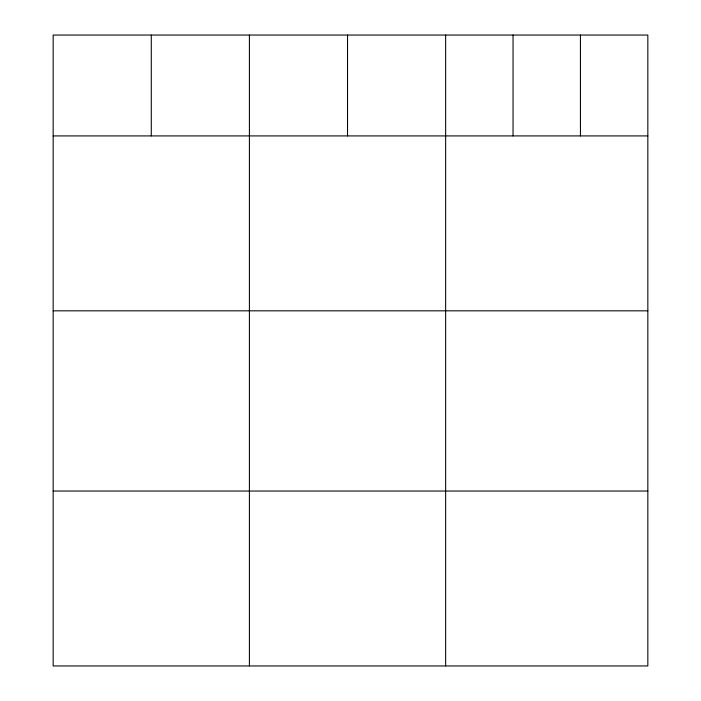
<?xml version="1.0" encoding="UTF-8"?>
<svg xmlns="http://www.w3.org/2000/svg" width="701" height="701" viewBox="0 0 701 701"><rect width="100%" height="100%" fill="white"/><g stroke="black" fill="none" stroke-linecap="round" stroke-linejoin="round"><path stroke-width="1.05" d="M647.838 135.915L647.838 665.95L53.162 665.95L53.162 35.05L647.838 35.05L647.838 135.915L53.162 135.915M53.162 310.823L647.838 310.823M53.162 491.042L647.838 491.042M580.437 35.05L580.437 135.915M513.044 35.05L513.044 135.915M445.643 35.05L445.643 665.95M347.53 35.05L347.53 135.915M249.407 35.05L249.407 665.95M151.285 35.05L151.285 135.915"/></g></svg>
